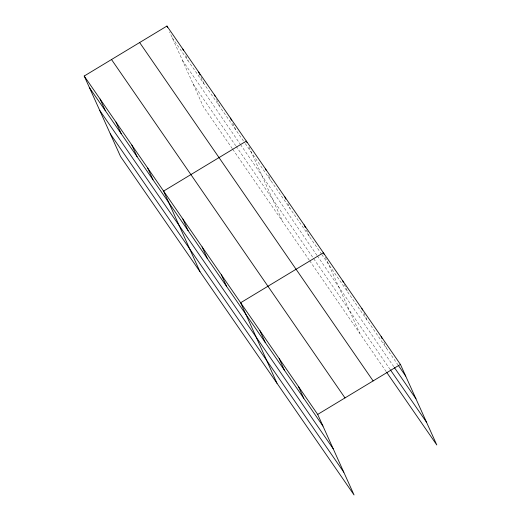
<?xml version="1.0" encoding="UTF-8"?>
<svg xmlns="http://www.w3.org/2000/svg" width="521" height="521" viewBox="0 0 521 521"><rect width="100%" height="100%" fill="white"/><g stroke="black" fill="none" stroke-linecap="round" stroke-linejoin="round"><path stroke-width="0.39" stroke-dasharray="2.6 1.95" d="M172.217 37.72L244.798 142.91M245.248 143.568L321.314 253.799M321.77 254.463L397.901 364.798M182.48 60.449L240.09 143.939M240.539 144.597L316.898 255.257M317.354 255.922L393.948 366.921M193.05 83.861L235.687 145.659M236.143 146.316L313.251 258.064M313.707 258.729L389.838 369.063M232.34 148.661L203.307 106.59L169.579 31.885M232.796 149.319L309.292 260.187M309.754 260.852L386.341 371.851M383.801 342.349L386.439 348.184M363.879 312.971L367.175 320.265M344.29 284.323L347.911 292.353M325.358 257.14L359.744 333.297M306.42 229.95L309.389 236.514M287.82 203.496L290.125 208.602M268.556 175.577L270.861 180.683M248.966 146.935L282.695 221.633M232.757 123.197L235.726 129.762M216.554 99.452L219.849 106.753M201.008 77.173L203.971 83.738M185.789 55.623L188.094 60.729"/><path stroke-width="0.78" d="M84.207 76.033L317.693 414.41L354.052 494.95L120.572 156.574L84.207 76.033L166.948 26.05L400.428 364.426L436.793 444.967L386.803 372.515M317.693 414.41L400.428 364.426M398.363 365.462L405.696 376.097M394.404 367.585L415.96 398.825M390.301 369.728L426.53 422.238M139.641 42.546L373.127 380.923M111.514 59.544L344.993 397.92M89.475 87.71L322.961 426.087M99.739 110.432L333.219 448.809M110.309 133.845L343.795 472.221M381.164 336.514L382.153 338.702M361.906 308.595L362.564 310.054M342.642 280.676L343.3 282.135M324.036 254.222L323.378 252.763L240.643 302.747L277.003 383.287M304.114 224.844L305.436 227.762M284.857 196.931L285.84 199.12M265.593 169.012L266.251 170.471M246.987 142.559L246.329 141.1L163.594 191.083L199.953 271.623M230.451 118.091L231.441 120.279M214.574 95.076L215.238 96.535M198.703 72.067L200.018 74.985M182.825 49.059L183.483 50.517M166.948 26.05L167.606 27.509M298.429 386.497L303.697 398.168M279.165 358.578L284.433 370.255M259.901 330.666L265.176 342.336M221.379 274.834L226.648 286.504M202.115 246.915L207.384 258.585M182.851 219.002L188.127 230.673M147.717 168.075L152.985 179.745M131.839 145.066L137.108 156.736M115.962 122.057L121.23 133.728M100.084 99.049L105.353 110.719"/></g></svg>
